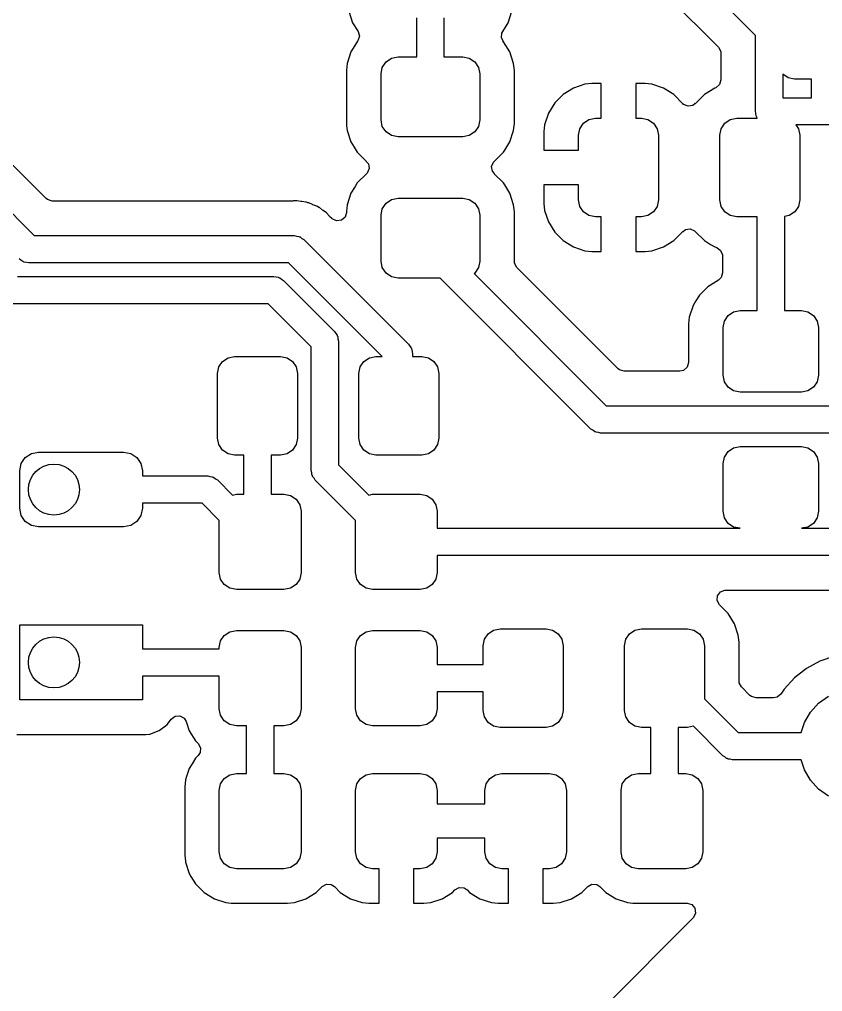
# Model space of a CAD drawing. Extents: x 4.53 to 6.71, y -5.98 to -2.05.
# Drawn here: x 4.991 to 5.456, y -4.307 to -3.745 of the extents above; entities that cross this region are included whole.
import ezdxf

# ---------------------------------------------------------------- set-up
doc = ezdxf.new("R2010")
doc.units = 0
doc.header["$MEASUREMENT"] = 0
doc.layers.add('BLACK', color=7, linetype='CONTINUOUS')

msp = doc.modelspace()

# ---------------------------------------------------------------- linework, layer by layer
at = {"layer": 'BLACK', "linetype": 'CONTINUOUS'}
for p, q in [((5.41673, -3.75425), (5.21136, -3.54887)), ((5.28479, -3.65061), (5.39526, -3.76109)), ((5.18158, -3.74033), (5.18377, -3.74696)), ((5.22087, -3.76673), (5.22087, -3.74409)), ((5.23661, -3.74409), (5.23661, -3.76673)), ((5.27371, -3.74696), (5.2759, -3.74033)), ((5.18377, -3.74696), (5.18692, -3.75206)), ((5.27056, -3.75206), (5.27371, -3.74696)), ((5.18766, -3.75476), (5.18682, -3.75742)), ((5.18692, -3.75206), (5.18766, -3.75476)), ((5.26993, -3.75572), (5.27013, -3.75293)), ((5.27083, -3.75737), (5.26993, -3.75572)), ((5.27013, -3.75293), (5.27056, -3.75206)), ((5.41673, -3.79823), (5.41673, -3.75425)), ((5.18604, -3.7586), (5.18279, -3.76387)), ((5.18659, -3.75771), (5.18604, -3.7586)), ((5.18682, -3.75742), (5.18659, -3.75771)), ((5.27072, -3.75743), (5.27083, -3.75737)), ((5.27102, -3.75793), (5.27072, -3.75743)), ((5.27469, -3.76387), (5.27102, -3.75793)), ((5.27102, -3.75793), (5.27102, -3.75793)), ((5.39526, -3.76109), (5.3966, -3.76354)), ((5.18279, -3.76387), (5.1806, -3.7705)), ((5.20627, -3.76748), (5.21004, -3.76673)), ((5.21004, -3.76673), (5.22087, -3.76673)), ((5.23661, -3.76673), (5.24744, -3.76673)), ((5.24744, -3.76673), (5.25121, -3.76748)), ((5.27689, -3.7705), (5.27469, -3.76387)), ((5.3966, -3.76354), (5.39671, -3.76459)), ((5.39671, -3.76459), (5.39671, -3.78001)), ((5.18059, -3.7705), (5.18019, -3.77446)), ((5.1806, -3.7705), (5.18059, -3.7705)), ((5.20095, -3.77281), (5.20308, -3.76962)), ((5.20308, -3.76962), (5.20627, -3.76748)), ((5.25121, -3.76748), (5.2544, -3.76962)), ((5.2544, -3.76962), (5.25653, -3.77281)), ((5.2773, -3.77458), (5.27689, -3.7705)), ((5.18019, -3.77446), (5.18018, -3.77458)), ((5.18018, -3.77458), (5.18018, -3.77471)), ((5.18018, -3.77471), (5.18018, -3.77471)), ((5.18018, -3.77471), (5.18018, -3.80501)), ((5.18019, -3.77446), (5.18019, -3.77446)), ((5.2002, -3.77657), (5.20095, -3.77281)), ((5.2002, -3.80315), (5.2002, -3.77657)), ((5.25653, -3.77281), (5.25728, -3.77657)), ((5.25728, -3.77657), (5.25728, -3.80315)), ((5.2773, -3.80514), (5.2773, -3.77458)), ((5.4356, -3.77878), (5.43248, -3.77669)), ((5.43248, -3.77669), (5.43248, -3.79035)), ((5.31814, -3.78258), (5.31151, -3.78478)), ((5.3221, -3.78218), (5.31814, -3.78258)), ((5.32235, -3.78217), (5.3221, -3.78218)), ((5.3275, -3.78217), (5.32235, -3.78217)), ((5.3275, -3.80217), (5.3275, -3.78217)), ((5.35265, -3.78217), (5.3475, -3.78217)), ((5.3475, -3.78217), (5.3475, -3.80217)), ((5.3529, -3.78218), (5.35265, -3.78217)), ((5.35686, -3.78258), (5.3529, -3.78218)), ((5.36349, -3.78478), (5.35686, -3.78258)), ((5.39593, -3.78269), (5.39381, -3.78453)), ((5.39671, -3.78001), (5.39593, -3.78269)), ((5.43937, -3.77953), (5.4356, -3.77878)), ((5.44921, -3.77953), (5.43937, -3.77953)), ((5.44921, -3.79035), (5.44921, -3.77953)), ((5.30558, -3.78844), (5.30064, -3.79337)), ((5.31151, -3.78478), (5.30558, -3.78844)), ((5.36942, -3.78844), (5.36349, -3.78478)), ((5.37477, -3.79378), (5.36942, -3.78844)), ((5.38726, -3.78842), (5.38191, -3.79377)), ((5.3932, -3.78476), (5.38726, -3.78842)), ((5.39331, -3.78472), (5.3932, -3.78476)), ((5.39381, -3.78453), (5.39331, -3.78472)), ((5.00656, -3.84861), (4.951, -3.79305)), ((5.30064, -3.79337), (5.29698, -3.79931)), ((5.37479, -3.79376), (5.37477, -3.79378)), ((5.37516, -3.79418), (5.37479, -3.79376)), ((5.37772, -3.7953), (5.37516, -3.79418)), ((5.38048, -3.79485), (5.37772, -3.7953)), ((5.3818, -3.79366), (5.38048, -3.79485)), ((5.38191, -3.79377), (5.3818, -3.79366)), ((5.43248, -3.79035), (5.44921, -3.79035)), ((4.92953, -3.79989), (4.99972, -3.87008)), ((5.29698, -3.79931), (5.29479, -3.80593)), ((5.41693, -3.79909), (5.41673, -3.79823)), ((5.41693, -3.79998), (5.41693, -3.79909)), ((5.41712, -3.80038), (5.41693, -3.79998)), ((5.41717, -3.80083), (5.41712, -3.80038)), ((5.18018, -3.80501), (5.18018, -3.80501)), ((5.18018, -3.80501), (5.18018, -3.80514)), ((5.18018, -3.80514), (5.18019, -3.80526)), ((5.18019, -3.80526), (5.18019, -3.80526)), ((5.18019, -3.80526), (5.18033, -3.80666)), ((5.20095, -3.80692), (5.2002, -3.80315)), ((5.25728, -3.80315), (5.25653, -3.80692)), ((5.27689, -3.80923), (5.2773, -3.80514)), ((5.29479, -3.80593), (5.29438, -3.80989)), ((5.31512, -3.80824), (5.31725, -3.80505)), ((5.31725, -3.80505), (5.32045, -3.80291)), ((5.32045, -3.80291), (5.32421, -3.80217)), ((5.32421, -3.80217), (5.3275, -3.80217)), ((5.3475, -3.80217), (5.35079, -3.80217)), ((5.35079, -3.80217), (5.35455, -3.80291)), ((5.35455, -3.80291), (5.35775, -3.80505)), ((5.35775, -3.80505), (5.35988, -3.80824)), ((5.39681, -3.80824), (5.39895, -3.80505)), ((5.39895, -3.80505), (5.40214, -3.80291)), ((5.40214, -3.80291), (5.40591, -3.80217)), ((5.40591, -3.80217), (5.41772, -3.80217)), ((5.41741, -3.80121), (5.41717, -3.80083)), ((5.41751, -3.80164), (5.41741, -3.80121)), ((5.41772, -3.8019), (5.41751, -3.80164)), ((5.41772, -3.80217), (5.41772, -3.8019)), ((5.45315, -3.8061), (5.44014, -3.8061)), ((5.44014, -3.8061), (5.44157, -3.80824)), ((5.575, -3.8061), (5.45315, -3.8061)), ((5.18033, -3.80666), (5.1806, -3.80923)), ((5.1806, -3.80923), (5.18279, -3.81586)), ((5.20308, -3.81011), (5.20095, -3.80692)), ((5.20627, -3.81224), (5.20308, -3.81011)), ((5.2544, -3.81011), (5.25121, -3.81224)), ((5.25653, -3.80692), (5.2544, -3.81011)), ((5.27469, -3.81586), (5.27689, -3.80923)), ((5.29438, -3.80989), (5.29437, -3.81015)), ((5.29437, -3.81015), (5.29437, -3.82071)), ((5.31437, -3.81201), (5.31512, -3.80824)), ((5.35988, -3.80824), (5.36063, -3.81201)), ((5.39606, -3.81201), (5.39681, -3.80824)), ((5.44157, -3.80824), (5.44232, -3.81201)), ((5.18279, -3.81586), (5.18469, -3.81894)), ((5.21004, -3.81299), (5.20627, -3.81224)), ((5.24744, -3.81299), (5.21004, -3.81299)), ((5.25121, -3.81224), (5.24744, -3.81299)), ((5.2717, -3.82071), (5.27469, -3.81586)), ((5.31437, -3.82071), (5.31437, -3.81201)), ((5.36063, -3.81201), (5.36063, -3.84941)), ((5.39606, -3.84941), (5.39606, -3.81201)), ((5.44232, -3.81201), (5.44232, -3.84941)), ((5.18469, -3.81894), (5.18646, -3.8218)), ((5.18646, -3.8218), (5.1918, -3.82714)), ((5.26568, -3.82714), (5.27102, -3.8218)), ((5.27102, -3.8218), (5.2717, -3.82071)), ((5.27102, -3.8218), (5.27102, -3.8218)), ((5.27102, -3.8218), (5.27102, -3.8218)), ((5.29437, -3.82071), (5.31437, -3.82071)), ((5.1918, -3.82714), (5.19169, -3.82726)), ((5.19169, -3.82726), (5.19286, -3.82857)), ((5.19286, -3.82857), (5.19331, -3.83132)), ((5.26417, -3.83009), (5.26528, -3.82753)), ((5.26528, -3.82753), (5.2657, -3.82717)), ((5.2657, -3.82717), (5.26568, -3.82714)), ((5.1918, -3.83427), (5.18646, -3.83962)), ((5.1922, -3.83389), (5.19178, -3.83425)), ((5.19178, -3.83425), (5.1918, -3.83427)), ((5.19331, -3.83132), (5.1922, -3.83389)), ((5.26462, -3.83285), (5.26417, -3.83009)), ((5.26579, -3.83416), (5.26462, -3.83285)), ((5.26568, -3.83427), (5.26579, -3.83416)), ((5.27102, -3.83962), (5.26568, -3.83427)), ((5.18646, -3.83962), (5.18518, -3.84169)), ((5.2717, -3.84071), (5.27102, -3.83962)), ((5.27102, -3.83962), (5.27102, -3.83962)), ((5.27102, -3.83962), (5.27102, -3.83962)), ((5.18279, -3.84556), (5.1806, -3.85219)), ((5.18518, -3.84169), (5.18279, -3.84556)), ((5.27469, -3.84556), (5.2717, -3.84071)), ((5.27689, -3.85219), (5.27469, -3.84556)), ((5.31437, -3.84071), (5.29437, -3.84071)), ((5.29437, -3.84071), (5.29437, -3.85127)), ((5.31437, -3.84941), (5.31437, -3.84071)), ((5.00738, -3.84927), (5.00656, -3.84861)), ((5.01007, -3.85006), (5.00738, -3.84927)), ((5.14901, -3.85006), (5.01007, -3.85006)), ((5.14931, -3.85005), (5.14901, -3.85006)), ((5.1517, -3.84991), (5.14931, -3.85005)), ((5.15375, -3.85028), (5.1517, -3.84991)), ((5.15405, -3.85034), (5.15375, -3.85028)), ((5.15435, -3.85038), (5.15405, -3.85034)), ((5.15672, -3.85067), (5.15435, -3.85038)), ((5.1571, -3.85081), (5.15672, -3.85067)), ((5.15796, -3.85105), (5.1571, -3.85081)), ((5.15836, -3.85113), (5.15796, -3.85105)), ((5.16054, -3.85211), (5.15836, -3.85113)), ((5.20308, -3.85131), (5.20627, -3.84917)), ((5.20627, -3.84917), (5.21004, -3.84843)), ((5.21004, -3.84843), (5.24744, -3.84843)), ((5.24744, -3.84843), (5.25121, -3.84917)), ((5.25121, -3.84917), (5.2544, -3.85131)), ((5.29437, -3.85127), (5.29438, -3.85152)), ((5.31512, -3.85318), (5.31437, -3.84941)), ((5.36063, -3.84941), (5.35988, -3.85318)), ((5.39681, -3.85318), (5.39606, -3.84941)), ((5.44232, -3.84941), (5.44157, -3.85318)), ((5.16082, -3.85222), (5.16054, -3.85211)), ((5.16306, -3.85307), (5.16082, -3.85222)), ((5.16334, -3.85327), (5.16306, -3.85307)), ((5.16306, -3.85307), (5.16306, -3.85307)), ((5.16339, -3.8533), (5.16334, -3.85327)), ((5.16417, -3.85374), (5.16339, -3.8533)), ((5.16454, -3.85391), (5.16417, -3.85374)), ((5.16642, -3.85538), (5.16454, -3.85391)), ((5.16666, -3.85556), (5.16642, -3.85538)), ((5.16863, -3.85692), (5.16666, -3.85556)), ((5.17022, -3.85871), (5.16863, -3.85692)), ((5.16863, -3.85692), (5.16863, -3.85692)), ((5.18018, -3.85671), (5.17939, -3.85939)), ((5.18019, -3.85615), (5.18018, -3.85628)), ((5.18018, -3.85628), (5.18018, -3.8564)), ((5.18018, -3.8564), (5.18018, -3.8564)), ((5.18018, -3.8564), (5.18018, -3.85671)), ((5.18059, -3.85219), (5.18019, -3.85615)), ((5.18019, -3.85615), (5.18019, -3.85615)), ((5.1806, -3.85219), (5.18059, -3.85219)), ((5.2002, -3.85827), (5.20095, -3.8545)), ((5.20095, -3.8545), (5.20308, -3.85131)), ((5.2544, -3.85131), (5.25653, -3.8545)), ((5.25653, -3.8545), (5.25728, -3.85827)), ((5.2773, -3.85628), (5.27689, -3.85219)), ((5.2773, -3.88501), (5.2773, -3.85628)), ((5.29438, -3.85152), (5.29479, -3.85549)), ((5.29479, -3.85549), (5.29698, -3.86211)), ((5.31725, -3.85637), (5.31512, -3.85318)), ((5.32045, -3.8585), (5.31725, -3.85637)), ((5.35775, -3.85637), (5.35455, -3.8585)), ((5.35988, -3.85318), (5.35775, -3.85637)), ((5.39895, -3.85637), (5.39681, -3.85318)), ((5.40214, -3.8585), (5.39895, -3.85637)), ((5.43944, -3.85637), (5.43625, -3.8585)), ((5.44157, -3.85318), (5.43944, -3.85637)), ((5.17043, -3.85893), (5.17022, -3.85871)), ((5.17171, -3.86021), (5.17043, -3.85893)), ((5.17197, -3.86046), (5.17171, -3.86021)), ((5.17451, -3.86162), (5.17197, -3.86046)), ((5.17728, -3.86122), (5.17451, -3.86162)), ((5.17939, -3.85939), (5.17728, -3.86122)), ((5.2002, -3.88484), (5.2002, -3.85827)), ((5.25728, -3.85827), (5.25728, -3.88484)), ((5.29698, -3.86211), (5.30064, -3.86804)), ((5.32421, -3.85925), (5.32045, -3.8585)), ((5.3275, -3.85925), (5.32421, -3.85925)), ((5.3275, -3.87925), (5.3275, -3.85925)), ((5.35079, -3.85925), (5.3475, -3.85925)), ((5.3475, -3.85925), (5.3475, -3.87925)), ((5.35455, -3.8585), (5.35079, -3.85925)), ((5.40591, -3.85925), (5.40214, -3.8585)), ((5.41772, -3.85925), (5.40591, -3.85925)), ((5.41772, -3.91339), (5.41772, -3.85925)), ((5.43625, -3.8585), (5.43346, -3.85906)), ((5.43346, -3.85906), (5.43346, -3.91339)), ((5.30064, -3.86804), (5.30558, -3.87298)), ((5.36942, -3.87298), (5.37477, -3.86763)), ((5.37477, -3.86763), (5.37488, -3.86775)), ((5.37488, -3.86775), (5.37619, -3.86657)), ((5.37619, -3.86657), (5.37895, -3.86612)), ((5.37895, -3.86612), (5.38151, -3.86723)), ((5.38151, -3.86723), (5.38189, -3.86767)), ((5.38189, -3.86767), (5.38191, -3.86765)), ((5.38191, -3.86765), (5.38726, -3.87299)), ((4.99972, -3.87008), (5.15, -3.87008)), ((5.15, -3.87008), (5.15129, -3.87037)), ((5.15129, -3.87037), (5.1526, -3.87052)), ((5.1526, -3.87052), (5.15298, -3.87076)), ((5.15298, -3.87076), (5.15342, -3.87086)), ((5.15342, -3.87086), (5.15445, -3.87168)), ((5.15445, -3.87168), (5.15557, -3.87238)), ((5.15557, -3.87238), (5.2161, -3.93292)), ((5.30558, -3.87298), (5.31151, -3.87664)), ((5.36349, -3.87664), (5.36942, -3.87298)), ((5.38726, -3.87299), (5.38726, -3.87299)), ((5.38726, -3.87299), (5.38726, -3.87299)), ((5.38726, -3.87299), (5.39076, -3.87515)), ((5.31151, -3.87664), (5.31814, -3.87883)), ((5.31814, -3.87883), (5.3221, -3.87924)), ((5.3221, -3.87924), (5.32235, -3.87925)), ((5.32235, -3.87925), (5.3275, -3.87925)), ((5.3475, -3.87925), (5.35265, -3.87925)), ((5.35265, -3.87925), (5.3529, -3.87924)), ((5.3529, -3.87924), (5.35686, -3.87883)), ((5.35686, -3.87883), (5.36349, -3.87664)), ((5.39076, -3.87515), (5.39317, -3.87664)), ((5.39317, -3.87664), (5.3932, -3.87666)), ((5.3932, -3.87666), (5.3943, -3.87702)), ((5.3943, -3.87702), (5.39659, -3.87861)), ((5.39659, -3.87861), (5.39767, -3.88119)), ((4.99201, -3.88422), (4.99089, -3.88352)), ((4.99304, -3.88505), (4.99201, -3.88422)), ((5.20095, -3.88861), (5.2002, -3.88484)), ((5.25728, -3.88484), (5.25653, -3.88861)), ((5.27742, -3.88607), (5.2773, -3.88501)), ((5.39767, -3.88119), (5.3977, -3.88173)), ((5.3977, -3.88173), (5.3977, -3.89165)), ((4.99348, -3.88515), (4.99304, -3.88505)), ((4.99386, -3.88538), (4.99348, -3.88515)), ((4.99517, -3.88553), (4.99386, -3.88538)), ((4.99646, -3.88583), (4.99517, -3.88553)), ((5.14674, -3.88583), (4.99646, -3.88583)), ((5.20087, -3.93996), (5.14674, -3.88583)), ((5.20308, -3.8918), (5.20095, -3.88861)), ((5.25653, -3.88861), (5.2544, -3.8918)), ((5.27876, -3.88852), (5.27742, -3.88607)), ((5.33727, -3.94703), (5.27876, -3.88852)), ((4.98993, -3.8937), (5.13819, -3.8937)), ((5.13819, -3.8937), (5.13948, -3.89399)), ((5.13948, -3.89399), (5.14079, -3.89414)), ((5.14079, -3.89414), (5.14117, -3.89438)), ((5.14117, -3.89438), (5.14161, -3.89448)), ((5.14161, -3.89448), (5.14264, -3.8953)), ((5.14264, -3.8953), (5.14376, -3.89601)), ((5.14376, -3.89601), (5.17328, -3.92553)), ((5.20627, -3.89394), (5.20308, -3.8918)), ((5.21004, -3.89469), (5.20627, -3.89394)), ((5.23434, -3.89469), (5.21004, -3.89469)), ((5.3216, -3.98195), (5.23434, -3.89469)), ((5.2544, -3.8918), (5.254, -3.89207)), ((5.254, -3.89207), (5.33043, -3.9685)), ((5.39534, -3.89587), (5.38923, -3.89964)), ((5.39691, -3.89433), (5.39534, -3.89587)), ((5.3977, -3.89165), (5.39691, -3.89433)), ((5.38923, -3.89964), (5.38429, -3.90458)), ((5.38429, -3.90458), (5.38228, -3.90784)), ((5.13493, -3.90945), (4.98667, -3.90945)), ((5.15984, -3.93436), (5.13493, -3.90945)), ((5.38063, -3.91052), (5.37843, -3.91715)), ((5.38228, -3.90784), (5.38063, -3.91052)), ((5.37843, -3.91715), (5.37802, -3.92111)), ((5.37843, -3.91715), (5.37843, -3.91715)), ((5.39878, -3.91946), (5.40091, -3.91627)), ((5.40091, -3.91627), (5.40411, -3.91414)), ((5.40411, -3.91414), (5.40787, -3.91339)), ((5.40787, -3.91339), (5.41772, -3.91339)), ((5.43346, -3.91339), (5.44331, -3.91339)), ((5.44331, -3.91339), (5.44707, -3.91414)), ((5.44707, -3.91414), (5.45027, -3.91627)), ((5.45027, -3.91627), (5.4524, -3.91946)), ((5.37802, -3.92111), (5.37801, -3.92124)), ((5.37801, -3.92124), (5.37801, -3.93422)), ((5.37802, -3.92111), (5.37802, -3.92111)), ((5.39803, -3.92323), (5.39878, -3.91946)), ((5.39803, -3.95079), (5.39803, -3.92323)), ((5.4524, -3.91946), (5.45315, -3.92323)), ((5.45315, -3.92323), (5.45315, -3.95079)), ((5.17328, -3.92553), (5.17399, -3.92665)), ((5.17399, -3.92665), (5.17481, -3.92769)), ((5.17481, -3.92769), (5.17491, -3.92812)), ((5.17491, -3.92812), (5.17515, -3.9285)), ((5.17515, -3.9285), (5.1753, -3.92981)), ((5.1753, -3.92981), (5.17559, -3.9311)), ((5.15984, -4.00591), (5.15984, -3.93436)), ((5.17559, -3.9311), (5.17559, -4.00264)), ((5.2161, -3.93292), (5.2168, -3.93403)), ((5.2168, -3.93403), (5.21763, -3.93507)), ((5.21763, -3.93507), (5.21773, -3.9355)), ((5.21773, -3.9355), (5.21796, -3.93588)), ((5.37801, -3.93422), (5.37801, -3.94352)), ((5.10859, -3.94284), (5.11178, -3.94071)), ((5.11178, -3.94071), (5.11555, -3.93996)), ((5.11555, -3.93996), (5.14213, -3.93996)), ((5.14213, -3.93996), (5.14589, -3.94071)), ((5.14589, -3.94071), (5.14909, -3.94284)), ((5.19028, -3.94284), (5.19348, -3.94071)), ((5.19348, -3.94071), (5.19724, -3.93996)), ((5.19724, -3.93996), (5.20087, -3.93996)), ((5.21796, -3.93588), (5.21811, -3.9372)), ((5.21811, -3.9372), (5.21841, -3.93848)), ((5.21841, -3.93848), (5.21841, -3.93996)), ((5.21841, -3.93996), (5.22382, -3.93996)), ((5.22382, -3.93996), (5.22759, -3.94071)), ((5.22759, -3.94071), (5.23078, -3.94284)), ((5.10571, -3.9498), (5.10646, -3.94604)), ((5.10646, -3.94604), (5.10859, -3.94284)), ((5.14909, -3.94284), (5.15122, -3.94604)), ((5.15122, -3.94604), (5.15197, -3.9498)), ((5.1874, -3.9498), (5.18815, -3.94604)), ((5.18815, -3.94604), (5.19028, -3.94284)), ((5.23078, -3.94284), (5.23291, -3.94604)), ((5.23291, -3.94604), (5.23366, -3.9498)), ((5.37722, -3.94621), (5.37511, -3.94804)), ((5.37801, -3.94352), (5.37722, -3.94621)), ((5.10571, -3.9872), (5.10571, -3.9498)), ((5.15197, -3.9498), (5.15197, -3.9872)), ((5.1874, -3.9872), (5.1874, -3.9498)), ((5.23366, -3.9498), (5.23366, -3.9872)), ((5.33809, -3.9477), (5.33727, -3.94703)), ((5.34077, -3.94848), (5.33809, -3.9477)), ((5.37305, -3.94848), (5.34077, -3.94848)), ((5.37511, -3.94804), (5.37305, -3.94848)), ((5.39878, -3.95455), (5.39803, -3.95079)), ((5.45315, -3.95079), (5.4524, -3.95455)), ((5.40091, -3.95775), (5.39878, -3.95455)), ((5.40411, -3.95988), (5.40091, -3.95775)), ((5.45027, -3.95775), (5.44707, -3.95988)), ((5.4524, -3.95455), (5.45027, -3.95775)), ((5.40787, -3.96063), (5.40411, -3.95988)), ((5.44331, -3.96063), (5.40787, -3.96063)), ((5.44707, -3.95988), (5.44331, -3.96063)), ((5.33043, -3.9685), (5.59162, -3.9685)), ((5.32272, -3.98265), (5.3216, -3.98195)), ((5.32375, -3.98347), (5.32272, -3.98265)), ((5.32419, -3.98357), (5.32375, -3.98347)), ((5.32456, -3.98381), (5.32419, -3.98357)), ((5.32588, -3.98396), (5.32456, -3.98381)), ((5.32717, -3.98425), (5.32588, -3.98396)), ((5.59488, -3.98425), (5.32717, -3.98425)), ((5.10646, -3.99097), (5.10571, -3.9872)), ((5.10859, -3.99416), (5.10646, -3.99097)), ((5.15122, -3.99097), (5.14909, -3.99416)), ((5.15197, -3.9872), (5.15122, -3.99097)), ((5.18815, -3.99097), (5.1874, -3.9872)), ((5.19028, -3.99416), (5.18815, -3.99097)), ((5.23291, -3.99097), (5.23078, -3.99416)), ((5.23366, -3.9872), (5.23291, -3.99097)), ((4.99451, -3.99845), (4.99802, -3.9961)), ((4.99802, -3.9961), (5.00217, -3.99528)), ((5.00217, -3.99528), (5.05138, -3.99528)), ((5.05138, -3.99528), (5.05552, -3.9961)), ((5.05552, -3.9961), (5.05903, -3.99845)), ((5.11178, -3.9963), (5.10859, -3.99416)), ((5.11555, -3.99705), (5.11178, -3.9963)), ((5.12096, -3.99705), (5.11555, -3.99705)), ((5.12096, -4.01969), (5.12096, -3.99705)), ((5.14213, -3.99705), (5.13671, -3.99705)), ((5.13671, -3.99705), (5.13671, -4.01969)), ((5.14589, -3.9963), (5.14213, -3.99705)), ((5.14909, -3.99416), (5.14589, -3.9963)), ((5.19348, -3.9963), (5.19028, -3.99416)), ((5.19724, -3.99705), (5.19348, -3.9963)), ((5.22382, -3.99705), (5.19724, -3.99705)), ((5.22759, -3.9963), (5.22382, -3.99705)), ((5.23078, -3.99416), (5.22759, -3.9963)), ((5.39878, -3.9982), (5.40091, -3.99501)), ((5.40091, -3.99501), (5.40411, -3.99288)), ((5.40411, -3.99288), (5.40787, -3.99213)), ((5.40787, -3.99213), (5.44331, -3.99213)), ((5.44331, -3.99213), (5.44707, -3.99288)), ((5.44707, -3.99288), (5.45027, -3.99501)), ((5.45027, -3.99501), (5.4524, -3.9982)), ((4.99134, -4.0061), (4.99216, -4.00196)), ((4.99216, -4.00196), (4.99451, -3.99845)), ((5.05903, -3.99845), (5.06138, -4.00196)), ((5.06138, -4.00196), (5.0622, -4.0061)), ((5.17559, -4.00264), (5.19307, -4.02012)), ((5.39803, -4.00197), (5.39878, -3.9982)), ((5.39803, -4.02953), (5.39803, -4.00197)), ((5.4524, -3.9982), (5.45315, -4.00197)), ((5.45315, -4.00197), (5.45315, -4.02953)), ((4.99134, -4.02776), (4.99134, -4.0061)), ((5.0622, -4.0061), (5.0622, -4.00906)), ((5.16014, -4.00719), (5.15984, -4.00591)), ((5.16028, -4.00851), (5.16014, -4.00719)), ((5.16052, -4.00889), (5.16028, -4.00851)), ((5.0622, -4.00906), (5.1, -4.00906)), ((5.1, -4.00906), (5.10129, -4.00935)), ((5.10129, -4.00935), (5.1026, -4.0095)), ((5.1026, -4.0095), (5.10298, -4.00974)), ((5.10298, -4.00974), (5.10342, -4.00983)), ((5.10342, -4.00983), (5.10445, -4.01066)), ((5.10445, -4.01066), (5.10557, -4.01136)), ((5.10557, -4.01136), (5.11433, -4.02012)), ((5.16062, -4.00932), (5.16052, -4.00889)), ((5.16145, -4.01035), (5.16062, -4.00932)), ((5.16215, -4.01147), (5.16145, -4.01035)), ((5.18543, -4.03476), (5.16215, -4.01147)), ((5.11433, -4.02012), (5.11654, -4.01969)), ((5.11654, -4.01969), (5.12096, -4.01969)), ((5.13671, -4.01969), (5.14409, -4.01969)), ((5.14409, -4.01969), (5.14786, -4.02043)), ((5.19307, -4.02012), (5.19528, -4.01969)), ((5.19528, -4.01969), (5.22283, -4.01969)), ((5.22283, -4.01969), (5.2266, -4.02043)), ((5.09674, -4.0248), (5.0622, -4.0248)), ((5.0622, -4.0248), (5.0622, -4.02776)), ((5.10669, -4.03476), (5.09674, -4.0248)), ((5.14786, -4.02043), (5.15105, -4.02257)), ((5.15105, -4.02257), (5.15319, -4.02576)), ((5.2266, -4.02043), (5.22979, -4.02257)), ((5.22979, -4.02257), (5.23193, -4.02576)), ((4.99216, -4.0319), (4.99134, -4.02776)), ((5.0622, -4.02776), (5.06138, -4.0319)), ((5.15319, -4.02576), (5.15394, -4.02953)), ((5.15394, -4.02953), (5.15394, -4.06496)), ((5.23193, -4.02576), (5.23268, -4.02953)), ((5.23268, -4.02953), (5.23268, -4.03937)), ((5.39878, -4.03329), (5.39803, -4.02953)), ((5.45315, -4.02953), (5.4524, -4.03329)), ((4.99451, -4.03541), (4.99216, -4.0319)), ((4.99802, -4.03776), (4.99451, -4.03541)), ((5.05903, -4.03541), (5.05552, -4.03776)), ((5.06138, -4.0319), (5.05903, -4.03541)), ((5.10669, -4.06496), (5.10669, -4.03476)), ((5.18543, -4.06496), (5.18543, -4.03476)), ((5.40091, -4.03649), (5.39878, -4.03329)), ((5.40411, -4.03862), (5.40091, -4.03649)), ((5.45027, -4.03649), (5.44707, -4.03862)), ((5.4524, -4.03329), (5.45027, -4.03649)), ((5.00217, -4.03858), (4.99802, -4.03776)), ((5.05138, -4.03858), (5.00217, -4.03858)), ((5.05552, -4.03776), (5.05138, -4.03858)), ((5.23268, -4.03937), (5.40787, -4.03937)), ((5.40787, -4.03937), (5.40411, -4.03862)), ((5.44707, -4.03862), (5.44331, -4.03937)), ((5.44331, -4.03937), (5.76879, -4.03937)), ((5.42559, -4.05512), (5.23268, -4.05512)), ((5.23268, -4.05512), (5.23268, -4.06496)), ((5.77205, -4.05512), (5.42559, -4.05512)), ((5.10744, -4.06873), (5.10669, -4.06496)), ((5.10958, -4.07192), (5.10744, -4.06873)), ((5.15319, -4.06873), (5.15105, -4.07192)), ((5.15394, -4.06496), (5.15319, -4.06873)), ((5.18618, -4.06873), (5.18543, -4.06496)), ((5.18832, -4.07192), (5.18618, -4.06873)), ((5.23193, -4.06873), (5.22979, -4.07192)), ((5.23268, -4.06496), (5.23193, -4.06873)), ((5.11277, -4.07405), (5.10958, -4.07192)), ((5.11654, -4.0748), (5.11277, -4.07405)), ((5.14409, -4.0748), (5.11654, -4.0748)), ((5.14786, -4.07405), (5.14409, -4.0748)), ((5.15105, -4.07192), (5.14786, -4.07405)), ((5.19151, -4.07405), (5.18832, -4.07192)), ((5.19528, -4.0748), (5.19151, -4.07405)), ((5.22283, -4.0748), (5.19528, -4.0748)), ((5.2266, -4.07405), (5.22283, -4.0748)), ((5.22979, -4.07192), (5.2266, -4.07405)), ((5.39478, -4.07836), (5.39645, -4.07613)), ((5.39645, -4.07613), (5.39907, -4.07515)), ((5.39907, -4.07515), (5.39942, -4.07514)), ((5.39942, -4.07514), (5.4222, -4.07514)), ((5.4222, -4.07514), (5.4239, -4.07514)), ((5.4239, -4.07514), (5.77105, -4.07514)), ((5.39458, -4.08115), (5.39478, -4.07836)), ((5.39592, -4.08361), (5.39458, -4.08115)), ((5.40095, -4.08864), (5.39592, -4.08361)), ((5.40461, -4.09458), (5.40095, -4.08864)), ((5.40095, -4.08864), (5.40095, -4.08864)), ((5.40095, -4.08864), (5.40095, -4.08864)), ((4.99134, -4.13858), (4.99134, -4.09528)), ((4.99134, -4.09528), (5.0622, -4.09528)), ((5.0622, -4.09528), (5.0622, -4.10906)), ((5.11277, -4.09917), (5.11654, -4.09843)), ((5.11654, -4.09843), (5.14409, -4.09843)), ((5.14409, -4.09843), (5.14786, -4.09917)), ((5.19151, -4.09917), (5.19528, -4.09843)), ((5.19528, -4.09843), (5.22283, -4.09843)), ((5.22283, -4.09843), (5.2266, -4.09917)), ((5.26213, -4.10032), (5.26533, -4.09819)), ((5.26533, -4.09819), (5.26909, -4.09744)), ((5.26909, -4.09744), (5.29567, -4.09744)), ((5.29567, -4.09744), (5.29944, -4.09819)), ((5.29944, -4.09819), (5.30263, -4.10032)), ((5.34383, -4.10032), (5.34702, -4.09819)), ((5.34702, -4.09819), (5.35079, -4.09744)), ((5.35079, -4.09744), (5.37736, -4.09744)), ((5.37736, -4.09744), (5.38113, -4.09819)), ((5.38113, -4.09819), (5.38432, -4.10032)), ((5.40681, -4.1012), (5.40461, -4.09458)), ((5.10744, -4.1045), (5.10958, -4.10131)), ((5.10958, -4.10131), (5.11277, -4.09917)), ((5.14786, -4.09917), (5.15105, -4.10131)), ((5.15105, -4.10131), (5.15319, -4.1045)), ((5.18618, -4.1045), (5.18832, -4.10131)), ((5.18832, -4.10131), (5.19151, -4.09917)), ((5.2266, -4.09917), (5.22979, -4.10131)), ((5.22979, -4.10131), (5.23193, -4.1045)), ((5.25925, -4.10728), (5.26, -4.10352)), ((5.26, -4.10352), (5.26213, -4.10032)), ((5.30263, -4.10032), (5.30476, -4.10352)), ((5.30476, -4.10352), (5.30551, -4.10728)), ((5.34094, -4.10728), (5.34169, -4.10352)), ((5.34169, -4.10352), (5.34383, -4.10032)), ((5.38432, -4.10032), (5.38646, -4.10352)), ((5.38646, -4.10352), (5.3872, -4.10728)), ((5.40722, -4.10529), (5.40681, -4.1012)), ((5.0622, -4.10906), (5.10669, -4.10906)), ((5.10669, -4.10827), (5.10744, -4.1045)), ((5.10669, -4.10906), (5.10669, -4.10827)), ((5.15319, -4.1045), (5.15394, -4.10827)), ((5.15394, -4.10827), (5.15394, -4.1437)), ((5.18543, -4.10827), (5.18618, -4.1045)), ((5.18543, -4.1437), (5.18543, -4.10827)), ((5.23193, -4.1045), (5.23268, -4.10827)), ((5.23268, -4.10827), (5.23268, -4.11811)), ((5.25925, -4.11811), (5.25925, -4.10728)), ((5.30551, -4.10728), (5.30551, -4.14469)), ((5.34094, -4.14469), (5.34094, -4.10728)), ((5.3872, -4.10728), (5.3872, -4.13798)), ((5.40722, -4.10542), (5.40722, -4.10529)), ((5.40722, -4.12763), (5.40722, -4.10542)), ((5.40722, -4.10542), (5.40722, -4.10542)), ((5.46242, -4.11333), (5.45403, -4.11621)), ((5.23268, -4.11811), (5.25925, -4.11811)), ((5.44624, -4.12043), (5.43924, -4.12587)), ((5.45403, -4.11621), (5.44624, -4.12043)), ((5.10669, -4.1248), (5.0622, -4.1248)), ((5.0622, -4.1248), (5.0622, -4.13858)), ((5.10669, -4.1437), (5.10669, -4.1248)), ((5.43924, -4.12587), (5.43324, -4.13239)), ((5.40734, -4.12869), (5.40722, -4.12763)), ((5.40868, -4.13114), (5.40734, -4.12869)), ((5.41355, -4.13601), (5.40868, -4.13114)), ((5.43324, -4.13239), (5.4314, -4.13521)), ((5.25925, -4.13386), (5.23268, -4.13386)), ((5.23268, -4.13386), (5.23268, -4.1437)), ((5.25925, -4.14469), (5.25925, -4.13386)), ((5.3872, -4.13798), (5.40671, -4.15748)), ((5.41437, -4.13667), (5.41355, -4.13601)), ((5.41705, -4.13746), (5.41437, -4.13667)), ((5.42724, -4.13746), (5.41705, -4.13746)), ((5.42927, -4.13703), (5.42724, -4.13746)), ((5.4314, -4.13521), (5.42927, -4.13703)), ((5.4532, -4.14049), (5.45886, -4.13637)), ((5.0622, -4.13858), (4.99134, -4.13858)), ((5.44852, -4.14568), (5.4532, -4.14049)), ((5.07886, -4.14973), (5.0811, -4.14806)), ((5.0811, -4.14806), (5.08389, -4.14786)), ((5.08389, -4.14786), (5.08634, -4.1492)), ((5.08634, -4.1492), (5.08754, -4.15115)), ((5.10744, -4.14747), (5.10669, -4.1437)), ((5.10958, -4.15066), (5.10744, -4.14747)), ((5.15319, -4.14747), (5.15105, -4.15066)), ((5.15394, -4.1437), (5.15319, -4.14747)), ((5.18618, -4.14747), (5.18543, -4.1437)), ((5.18832, -4.15066), (5.18618, -4.14747)), ((5.23193, -4.14747), (5.22979, -4.15066)), ((5.23268, -4.1437), (5.23193, -4.14747)), ((5.26, -4.14845), (5.25925, -4.14469)), ((5.26213, -4.15164), (5.26, -4.14845)), ((5.30476, -4.14845), (5.30263, -4.15164)), ((5.30551, -4.14469), (5.30476, -4.14845)), ((5.34169, -4.14845), (5.34094, -4.14469)), ((5.34383, -4.15164), (5.34169, -4.14845)), ((5.44502, -4.15174), (5.44852, -4.14568)), ((5.0719, -4.15633), (5.07548, -4.15365)), ((5.07548, -4.15365), (5.07651, -4.15288)), ((5.07651, -4.15288), (5.07781, -4.15115)), ((5.07781, -4.15115), (5.07886, -4.14973)), ((5.08754, -4.15115), (5.08929, -4.15641)), ((5.11277, -4.15279), (5.10958, -4.15066)), ((5.11654, -4.15354), (5.11277, -4.15279)), ((5.12244, -4.15354), (5.11654, -4.15354)), ((5.12244, -4.1811), (5.12244, -4.15354)), ((5.14409, -4.15354), (5.13819, -4.15354)), ((5.13819, -4.15354), (5.13819, -4.1811)), ((5.14786, -4.15279), (5.14409, -4.15354)), ((5.15105, -4.15066), (5.14786, -4.15279)), ((5.19151, -4.15279), (5.18832, -4.15066)), ((5.19528, -4.15354), (5.19151, -4.15279)), ((5.22283, -4.15354), (5.19528, -4.15354)), ((5.2266, -4.15279), (5.22283, -4.15354)), ((5.22979, -4.15066), (5.2266, -4.15279)), ((5.26533, -4.15378), (5.26213, -4.15164)), ((5.26909, -4.15453), (5.26533, -4.15378)), ((5.29567, -4.15453), (5.26909, -4.15453)), ((5.29944, -4.15378), (5.29567, -4.15453)), ((5.30263, -4.15164), (5.29944, -4.15378)), ((5.34702, -4.15378), (5.34383, -4.15164)), ((5.35079, -4.15453), (5.34702, -4.15378)), ((5.3562, -4.15453), (5.35079, -4.15453)), ((5.3562, -4.1811), (5.3562, -4.15453)), ((5.37736, -4.15453), (5.37195, -4.15453)), ((5.37195, -4.15453), (5.37195, -4.1811)), ((5.3808, -4.15384), (5.37736, -4.15453)), ((5.39788, -4.17092), (5.3808, -4.15384)), ((5.44315, -4.15748), (5.44502, -4.15174)), ((4.98956, -4.1586), (5.06399, -4.1586)), ((5.06399, -4.1586), (5.06412, -4.1586)), ((5.06412, -4.1586), (5.0665, -4.15835)), ((5.0665, -4.15835), (5.0719, -4.15633)), ((5.08929, -4.15641), (5.09295, -4.16235)), ((5.40671, -4.15748), (5.44315, -4.15748)), ((5.09295, -4.16235), (5.09295, -4.16235)), ((5.09295, -4.16235), (5.09442, -4.16382)), ((5.09442, -4.16382), (5.09576, -4.16627)), ((5.09442, -4.17083), (5.09295, -4.1723)), ((5.09556, -4.16906), (5.09442, -4.17083)), ((5.09576, -4.16627), (5.09556, -4.16906)), ((5.399, -4.17162), (5.39788, -4.17092)), ((5.40003, -4.17245), (5.399, -4.17162)), ((5.09096, -4.17553), (5.08929, -4.17824)), ((5.09295, -4.1723), (5.09096, -4.17553)), ((5.40047, -4.17255), (5.40003, -4.17245)), ((5.40084, -4.17279), (5.40047, -4.17255)), ((5.40216, -4.17293), (5.40084, -4.17279)), ((5.40344, -4.17323), (5.40216, -4.17293)), ((5.44315, -4.17323), (5.40344, -4.17323)), ((5.44502, -4.17897), (5.44315, -4.17323)), ((5.08774, -4.18291), (5.08709, -4.18487)), ((5.08929, -4.17824), (5.08774, -4.18291)), ((5.10958, -4.18399), (5.11277, -4.18185)), ((5.11277, -4.18185), (5.11654, -4.1811)), ((5.11654, -4.1811), (5.12244, -4.1811)), ((5.13819, -4.1811), (5.14409, -4.1811)), ((5.14409, -4.1811), (5.14786, -4.18185)), ((5.14786, -4.18185), (5.15105, -4.18399)), ((5.18832, -4.18399), (5.19151, -4.18185)), ((5.19151, -4.18185), (5.19528, -4.1811)), ((5.19528, -4.1811), (5.22283, -4.1811)), ((5.22283, -4.1811), (5.2266, -4.18185)), ((5.2266, -4.18185), (5.22979, -4.18399)), ((5.26312, -4.18399), (5.26631, -4.18185)), ((5.26631, -4.18185), (5.27008, -4.1811)), ((5.27008, -4.1811), (5.29764, -4.1811)), ((5.29764, -4.1811), (5.3014, -4.18185)), ((5.3014, -4.18185), (5.3046, -4.18399)), ((5.34186, -4.18399), (5.34505, -4.18185)), ((5.34505, -4.18185), (5.34882, -4.1811)), ((5.34882, -4.1811), (5.3562, -4.1811)), ((5.37195, -4.1811), (5.37638, -4.1811)), ((5.37638, -4.1811), (5.38014, -4.18185)), ((5.38014, -4.18185), (5.38334, -4.18399)), ((5.44852, -4.18502), (5.44502, -4.17897)), ((5.08709, -4.18487), (5.08669, -4.18883)), ((5.10669, -4.19094), (5.10744, -4.18718)), ((5.10744, -4.18718), (5.10958, -4.18399)), ((5.15105, -4.18399), (5.15319, -4.18718)), ((5.15319, -4.18718), (5.15394, -4.19094)), ((5.18543, -4.19094), (5.18618, -4.18718)), ((5.18618, -4.18718), (5.18832, -4.18399)), ((5.22979, -4.18399), (5.23193, -4.18718)), ((5.23193, -4.18718), (5.23268, -4.19094)), ((5.26024, -4.19094), (5.26099, -4.18718)), ((5.26099, -4.18718), (5.26312, -4.18399)), ((5.3046, -4.18399), (5.30673, -4.18718)), ((5.30673, -4.18718), (5.30748, -4.19094)), ((5.33898, -4.19094), (5.33973, -4.18718)), ((5.33973, -4.18718), (5.34186, -4.18399)), ((5.38334, -4.18399), (5.38547, -4.18718)), ((5.38547, -4.18718), (5.38622, -4.19094)), ((5.4532, -4.19022), (5.44852, -4.18502)), ((5.08669, -4.18883), (5.08667, -4.18895)), ((5.08667, -4.18895), (5.08667, -4.18908)), ((5.08667, -4.18908), (5.08667, -4.18908)), ((5.08667, -4.18908), (5.08667, -4.22824)), ((5.08669, -4.18883), (5.08669, -4.18883)), ((5.10669, -4.22638), (5.10669, -4.19094)), ((5.15394, -4.19094), (5.15394, -4.22638)), ((5.18543, -4.22638), (5.18543, -4.19094)), ((5.23268, -4.19094), (5.23268, -4.19866)), ((5.26024, -4.19866), (5.26024, -4.19094)), ((5.30748, -4.19094), (5.30748, -4.22638)), ((5.33898, -4.22638), (5.33898, -4.19094)), ((5.38622, -4.19094), (5.38622, -4.22638)), ((5.45886, -4.19434), (5.4532, -4.19022)), ((5.23268, -4.19866), (5.26024, -4.19866)), ((5.26024, -4.21866), (5.23268, -4.21866)), ((5.23268, -4.21866), (5.23268, -4.22638)), ((5.26024, -4.22638), (5.26024, -4.21866)), ((5.10744, -4.23014), (5.10669, -4.22638)), ((5.15394, -4.22638), (5.15319, -4.23014)), ((5.18618, -4.23014), (5.18543, -4.22638)), ((5.23268, -4.22638), (5.23193, -4.23014)), ((5.26099, -4.23014), (5.26024, -4.22638)), ((5.30748, -4.22638), (5.30673, -4.23014)), ((5.33973, -4.23014), (5.33898, -4.22638)), ((5.38622, -4.22638), (5.38547, -4.23014)), ((5.08667, -4.22824), (5.08667, -4.22824)), ((5.08667, -4.22824), (5.08667, -4.22837)), ((5.08667, -4.22837), (5.08669, -4.22849)), ((5.08669, -4.22849), (5.08669, -4.22849)), ((5.08669, -4.22849), (5.08704, -4.23195)), ((5.08704, -4.23195), (5.08709, -4.23246)), ((5.08709, -4.23246), (5.08929, -4.23908)), ((5.10958, -4.23334), (5.10744, -4.23014)), ((5.11277, -4.23547), (5.10958, -4.23334)), ((5.15105, -4.23334), (5.14786, -4.23547)), ((5.15319, -4.23014), (5.15105, -4.23334)), ((5.18832, -4.23334), (5.18618, -4.23014)), ((5.19151, -4.23547), (5.18832, -4.23334)), ((5.22979, -4.23334), (5.2266, -4.23547)), ((5.23193, -4.23014), (5.22979, -4.23334)), ((5.26312, -4.23334), (5.26099, -4.23014)), ((5.26631, -4.23547), (5.26312, -4.23334)), ((5.3046, -4.23334), (5.3014, -4.23547)), ((5.30673, -4.23014), (5.3046, -4.23334)), ((5.34186, -4.23334), (5.33973, -4.23014)), ((5.34505, -4.23547), (5.34186, -4.23334)), ((5.38334, -4.23334), (5.38014, -4.23547)), ((5.38547, -4.23014), (5.38334, -4.23334)), ((5.08929, -4.23908), (5.09028, -4.24069)), ((5.11654, -4.23622), (5.11277, -4.23547)), ((5.14409, -4.23622), (5.11654, -4.23622)), ((5.14786, -4.23547), (5.14409, -4.23622)), ((5.19528, -4.23622), (5.19151, -4.23547)), ((5.19906, -4.23622), (5.19528, -4.23622)), ((5.19906, -4.25622), (5.19906, -4.23622)), ((5.22283, -4.23622), (5.21906, -4.23622)), ((5.21906, -4.23622), (5.21906, -4.25622)), ((5.2266, -4.23547), (5.22283, -4.23622)), ((5.27008, -4.23622), (5.26631, -4.23547)), ((5.27386, -4.23622), (5.27008, -4.23622)), ((5.27386, -4.25622), (5.27386, -4.23622)), ((5.29764, -4.23622), (5.29386, -4.23622)), ((5.29386, -4.23622), (5.29386, -4.25622)), ((5.3014, -4.23547), (5.29764, -4.23622)), ((5.34882, -4.23622), (5.34505, -4.23547)), ((5.37638, -4.23622), (5.34882, -4.23622)), ((5.38014, -4.23547), (5.37638, -4.23622)), ((5.09028, -4.24069), (5.09295, -4.24503)), ((5.09295, -4.24503), (5.09789, -4.24996)), ((5.09789, -4.24996), (5.09789, -4.24996)), ((5.09789, -4.24996), (5.09789, -4.24996)), ((5.09789, -4.24996), (5.10383, -4.25363)), ((5.1568, -4.25363), (5.16274, -4.24996)), ((5.16274, -4.24996), (5.16619, -4.24651)), ((5.16619, -4.24651), (5.16864, -4.24517)), ((5.16864, -4.24517), (5.17143, -4.24537)), ((5.17143, -4.24537), (5.17321, -4.24651)), ((5.17321, -4.24651), (5.17664, -4.24995)), ((5.17664, -4.24995), (5.18258, -4.25361)), ((5.23553, -4.25361), (5.24147, -4.24995)), ((5.24147, -4.24995), (5.24295, -4.24847)), ((5.24295, -4.24847), (5.2454, -4.24713)), ((5.2454, -4.24713), (5.24819, -4.24733)), ((5.24819, -4.24733), (5.24996, -4.24847)), ((5.24996, -4.24847), (5.25144, -4.24995)), ((5.25144, -4.24995), (5.25738, -4.25361)), ((5.31034, -4.25361), (5.31627, -4.24995)), ((5.31627, -4.24995), (5.31971, -4.24651)), ((5.31971, -4.24651), (5.32216, -4.24517)), ((5.32216, -4.24517), (5.32495, -4.24537)), ((5.32495, -4.24537), (5.32672, -4.24651)), ((5.32672, -4.24651), (5.33017, -4.24996)), ((5.33017, -4.24996), (5.33017, -4.24996)), ((5.33017, -4.24996), (5.33017, -4.24996)), ((5.33017, -4.24996), (5.33611, -4.25363)), ((5.10383, -4.25363), (5.11046, -4.25582)), ((5.11046, -4.25582), (5.11345, -4.25613)), ((5.14608, -4.25624), (5.15017, -4.25582)), ((5.15017, -4.25582), (5.1568, -4.25363)), ((5.18258, -4.25361), (5.1892, -4.2558)), ((5.1892, -4.2558), (5.19316, -4.25621)), ((5.22495, -4.25621), (5.22891, -4.2558)), ((5.22891, -4.2558), (5.23553, -4.25361)), ((5.25738, -4.25361), (5.264, -4.2558)), ((5.264, -4.2558), (5.26796, -4.25621)), ((5.29975, -4.25621), (5.30371, -4.2558)), ((5.30371, -4.2558), (5.31034, -4.25361)), ((5.33611, -4.25363), (5.34274, -4.25582)), ((5.34274, -4.25582), (5.34573, -4.25613)), ((5.11345, -4.25613), (5.11442, -4.25623)), ((5.11442, -4.25623), (5.11442, -4.25623)), ((5.11442, -4.25623), (5.11455, -4.25624)), ((5.11455, -4.25624), (5.14608, -4.25624)), ((5.19316, -4.25621), (5.19341, -4.25622)), ((5.19341, -4.25622), (5.19906, -4.25622)), ((5.21906, -4.25622), (5.2247, -4.25622)), ((5.2247, -4.25622), (5.22495, -4.25621)), ((5.26796, -4.25621), (5.26822, -4.25622)), ((5.26822, -4.25622), (5.27386, -4.25622)), ((5.29386, -4.25622), (5.2995, -4.25622)), ((5.2995, -4.25622), (5.29975, -4.25621)), ((5.34573, -4.25613), (5.3467, -4.25623)), ((5.3467, -4.25623), (5.3467, -4.25623)), ((5.3467, -4.25623), (5.34683, -4.25624)), ((5.34683, -4.25624), (5.37719, -4.25624)), ((5.37719, -4.25624), (5.37987, -4.25703)), ((5.37987, -4.25703), (5.3817, -4.25914)), ((5.3817, -4.25914), (5.3821, -4.26191)), ((5.38069, -4.26471), (5.32896, -4.31644)), ((5.38094, -4.26445), (5.38069, -4.26471)), ((5.3821, -4.26191), (5.38094, -4.26445))]:
    msp.add_line(p, q, dxfattribs=at)
at = {"layer": 'BLACK'}
for centre in [(5.01102, -4.01693), (5.01102, -4.11693)]:
    msp.add_circle(centre, 0.01476, dxfattribs=at)

doc.saveas('drawing.dxf')
